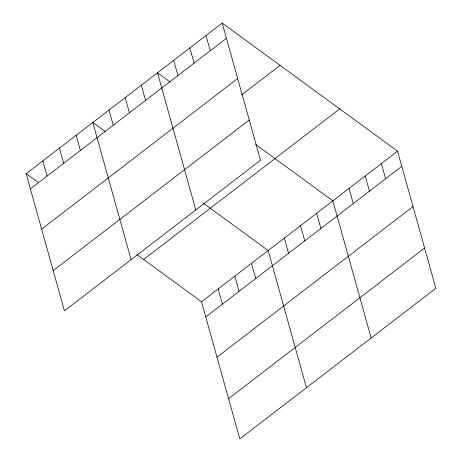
<?xml version="1.0" encoding="UTF-8"?>
<svg xmlns="http://www.w3.org/2000/svg" width="462" height="462" viewBox="0 0 462 462"><rect width="100%" height="100%" fill="white"/><g stroke="black" fill="none" stroke-linecap="round" stroke-linejoin="round"><path stroke-width="0.69" d="M222.199 23.1L260.493 160.262L64.449 310.845L26.155 173.689L222.199 23.1L397.551 151.155L435.845 288.311L239.801 438.9L201.507 301.738L136.827 254.504M30.394 188.871L226.438 38.288M41.632 229.123L237.676 78.54M241.58 94.918L280.064 65.356M53.211 270.593L249.255 120.01M143.642 259.482L339.686 108.893M201.507 301.738L397.551 151.155M205.746 316.926L401.79 166.337M216.984 357.178L413.028 206.589M228.563 398.648L424.607 248.059M170.235 82.092L157.502 72.794L195.796 209.956M255.682 144.49L332.854 200.849L371.153 338.005M105.538 131.785L92.81 122.488L131.104 259.65M203.482 203.309L268.162 250.537L306.456 387.699M26.155 173.689L37.728 182.138M381.375 163.577L385.614 178.759M365.205 175.999L369.444 191.187M349.029 188.421L353.268 203.609M316.684 213.271L320.923 228.453M300.508 225.693L304.747 240.881M284.338 238.115L288.577 253.303M206.023 35.522L210.262 50.71M251.495 263.34L255.74 278.528M189.847 47.944L194.092 63.132M234.835 276.137L239.073 291.326M173.677 60.372L177.916 75.554M218.174 288.941L222.413 304.123M141.332 85.216L145.57 100.404M125.156 97.638L129.395 112.826M108.98 110.066L113.219 125.248M76.143 135.285L80.382 150.473M59.483 148.088L63.721 163.271M42.816 160.886L47.055 176.074"/></g></svg>
